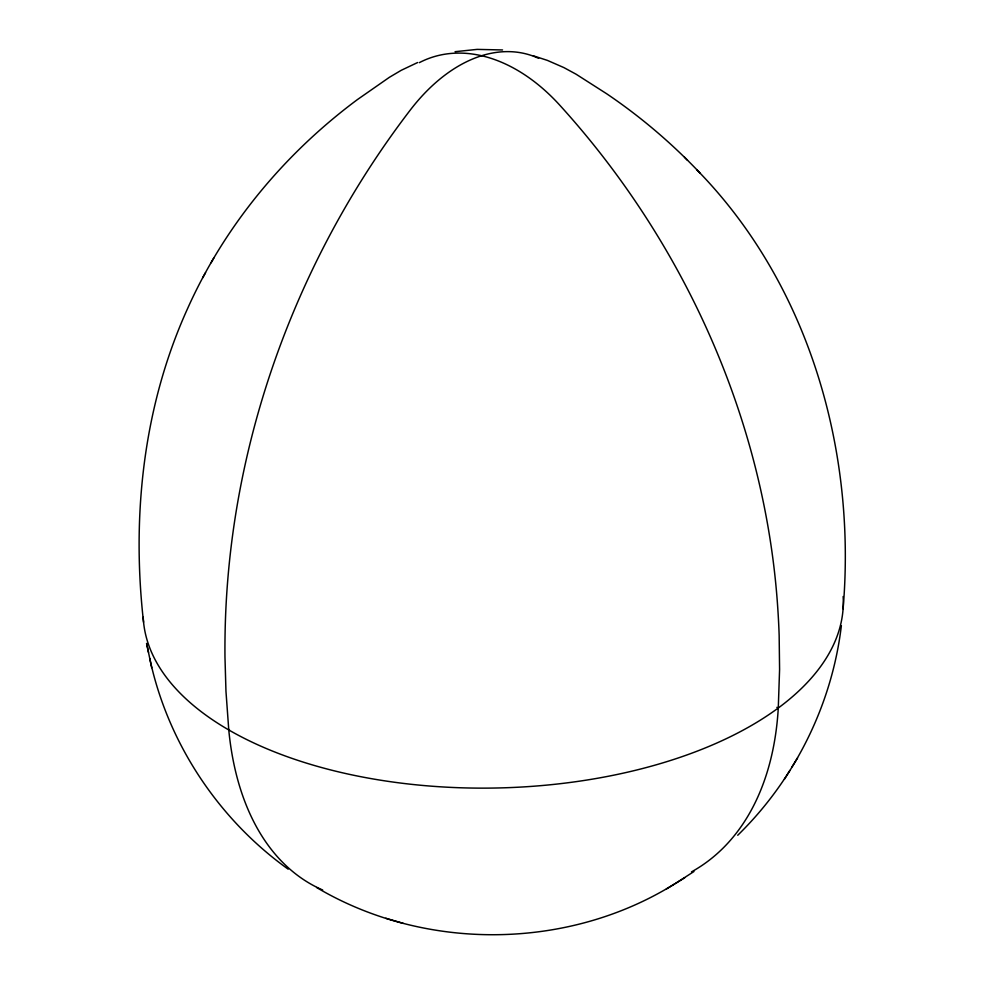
<?xml version="1.0" encoding="UTF-8"?>
<svg xmlns="http://www.w3.org/2000/svg" width="984" height="984" viewBox="0 0 984 984"><rect width="100%" height="100%" fill="white"/><g stroke="black" fill="none" stroke-linecap="round" stroke-linejoin="round"><path stroke-width="1.48" d="M691.494 871.873A349.455 221.584 60.3 0 0 778.283 707.988L779.586 669.477L779.156 635.43A665.049 387.499 65.1 0 0 777.963 611.15C766.339 424.202 685.774 244.13 560.339 105.817A178.867 122.09 68.8 0 0 419.344 62.644M843.091 608.801C856.56 450.881 809.155 284.29 696.672 169.629M841.369 625.627C832.009 704.642 794.629 779.734 737.729 835.268M417.622 62.533L401.275 70.282L389.393 77.305L357.438 99.569C284.597 153.639 224.709 225.631 187.575 308.595C143.246 406.207 131.499 516.329 143.566 622.22M202.642 277.857L205.558 272.703M211.105 262.765L213.885 257.857M784.433 779.193L789.832 770.509M792.071 766.807L797.569 757.987M675.664 883.324L693.966 871.516M316.602 887.506C424.904 951.7 568.149 950.446 674.987 883.706M666.34 889.007L684.766 877.753M322.678 890.016A349.775 207.685 -65.8 0 1 228.768 729.944L229.444 729.574M455.051 51.697L477.178 49.384L502.566 49.963M385.802 918.256L403.206 923.349M533.217 55.781L547.375 60.381L563.906 67.601L576.12 74.231L606.636 93.738C640.51 116.629 671.851 143.283 699.956 172.987M776.856 707.348L778.283 707.988M288.189 869.179C218.263 819.143 167.674 742.686 149.765 658.53M684.458 157.169L687.496 160.281M148.51 652.478L146.591 643.388L151.696 667.656M228.768 729.944L225.963 691.272L224.967 656.968A661.851 359.418 -69.9 0 1 225.102 632.429C228.694 444.534 295.901 259.382 409.984 110.429A178.94 114.279 -73.5 0 1 538.629 58.339M843.14 596.525A350.156 180.38 -1.2 0 1 502.849 787.84A350.156 180.38 -1.2 0 1 143.209 617.226"/></g></svg>
